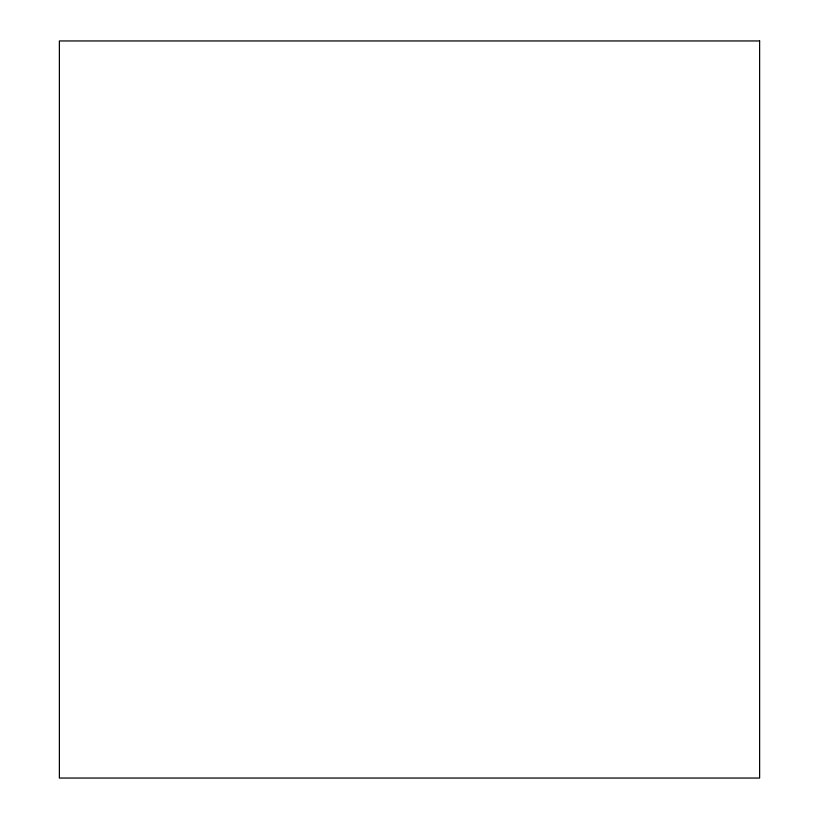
<?xml version="1.0" encoding="UTF-8"?>
<svg xmlns="http://www.w3.org/2000/svg" width="819" height="819" viewBox="0 0 819 819"><rect width="100%" height="100%" fill="white"/><g stroke="black" fill="none" stroke-linecap="round" stroke-linejoin="round"><path stroke-width="1.23" d="M759.622 40.95L59.377 40.95L59.377 778.05L759.622 778.05L759.622 40.95"/></g></svg>
